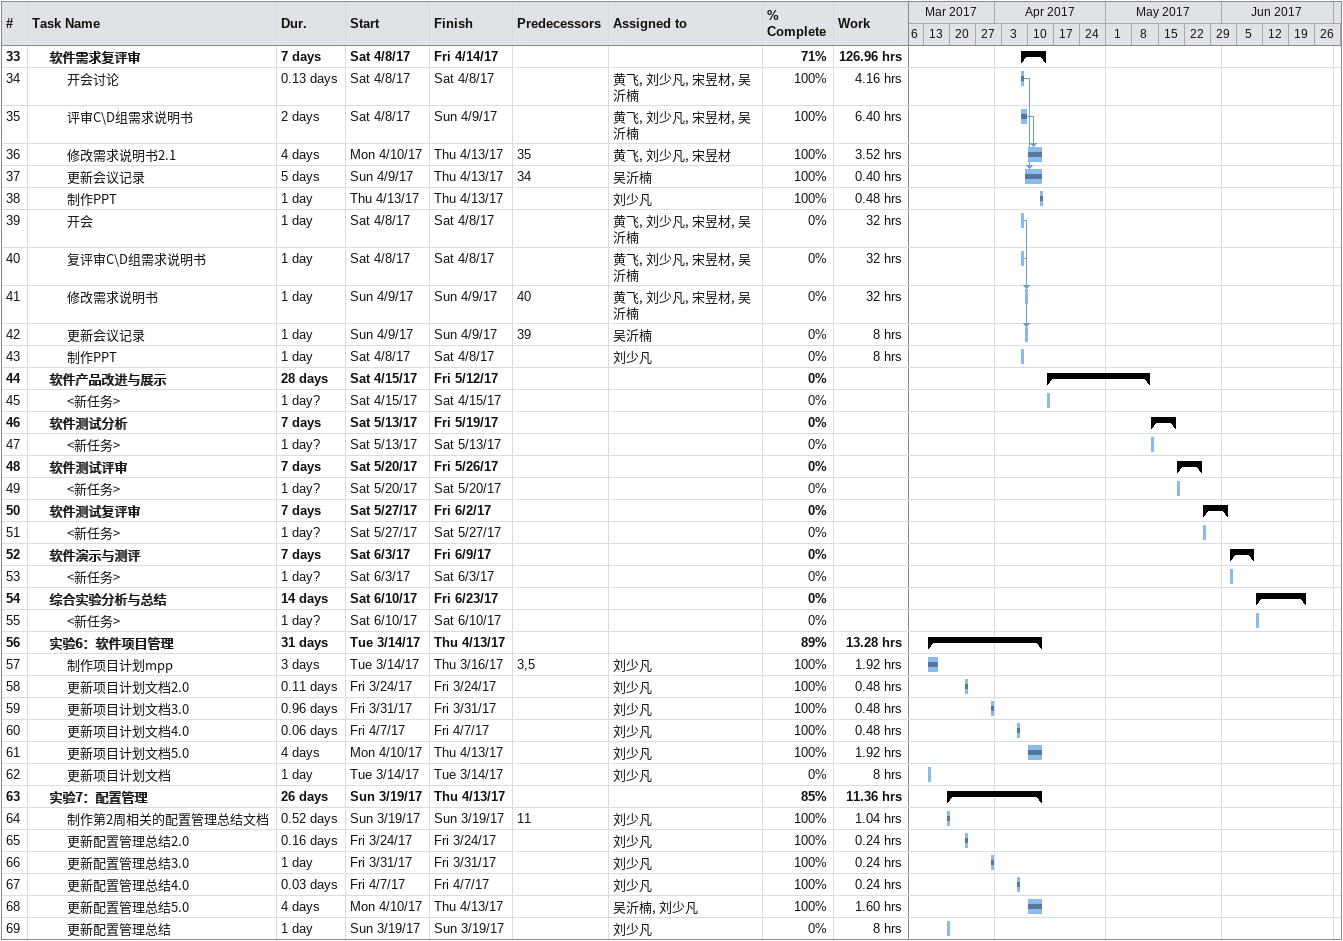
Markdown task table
| ID | Level | Task | Duration | Start | Finish | Predecessors | Resources | % complete | Work (h) |
|---|---|---|---|---|---|---|---|---|---|
| 33 | 2 | **软件需求复评审** | 7d | 2017-04-08 | 2017-04-14 |  |  | 71 | 126.96 |
| 34 | 3 | 开会讨论 | 0.13d | 2017-04-08 | 2017-04-08 |  | 黄飞, 刘少凡, 宋昱材, 吴沂楠 | 100 | 4.16 |
| 35 | 3 | 评审C\D组需求说明书 | 2d | 2017-04-08 | 2017-04-09 |  | 黄飞, 刘少凡, 宋昱材, 吴沂楠 | 100 | 6.40 |
| 36 | 3 | 修改需求说明书2.1 | 4d | 2017-04-10 | 2017-04-13 | 35 | 黄飞, 刘少凡, 宋昱材 | 100 | 3.52 |
| 37 | 3 | 更新会议记录 | 5d | 2017-04-09 | 2017-04-13 | 34 | 吴沂楠 | 100 | 0.40 |
| 38 | 3 | 制作PPT | 1d | 2017-04-13 | 2017-04-13 |  | 刘少凡 | 100 | 0.48 |
| 39 | 3 | 开会 | 1d | 2017-04-08 | 2017-04-08 |  | 黄飞, 刘少凡, 宋昱材, 吴沂楠 | 0 | 32 |
| 40 | 3 | 复评审C\D组需求说明书 | 1d | 2017-04-08 | 2017-04-08 |  | 黄飞, 刘少凡, 宋昱材, 吴沂楠 | 0 | 32 |
| 41 | 3 | 修改需求说明书 | 1d | 2017-04-09 | 2017-04-09 | 40 | 黄飞, 刘少凡, 宋昱材, 吴沂楠 | 0 | 32 |
| 42 | 3 | 更新会议记录 | 1d | 2017-04-09 | 2017-04-09 | 39 | 吴沂楠 | 0 | 8 |
| 43 | 3 | 制作PPT | 1d | 2017-04-08 | 2017-04-08 |  | 刘少凡 | 0 | 8 |
| 44 | 2 | **软件产品改进与展示** | 28d | 2017-04-15 | 2017-05-12 |  |  | 0 |  |
| 45 | 3 | <新任务> | 1d? | 2017-04-15 | 2017-04-15 |  |  | 0 |  |
| 46 | 2 | **软件测试分析** | 7d | 2017-05-13 | 2017-05-19 |  |  | 0 |  |
| 47 | 3 | <新任务> | 1d? | 2017-05-13 | 2017-05-13 |  |  | 0 |  |
| 48 | 2 | **软件测试评审** | 7d | 2017-05-20 | 2017-05-26 |  |  | 0 |  |
| 49 | 3 | <新任务> | 1d? | 2017-05-20 | 2017-05-20 |  |  | 0 |  |
| 50 | 2 | **软件测试复评审** | 7d | 2017-05-27 | 2017-06-02 |  |  | 0 |  |
| 51 | 3 | <新任务> | 1d? | 2017-05-27 | 2017-05-27 |  |  | 0 |  |
| 52 | 2 | **软件演示与测评** | 7d | 2017-06-03 | 2017-06-09 |  |  | 0 |  |
| 53 | 3 | <新任务> | 1d? | 2017-06-03 | 2017-06-03 |  |  | 0 |  |
| 54 | 2 | **综合实验分析与总结** | 14d | 2017-06-10 | 2017-06-23 |  |  | 0 |  |
| 55 | 3 | <新任务> | 1d? | 2017-06-10 | 2017-06-10 |  |  | 0 |  |
| 56 | 2 | **实验6：软件项目管理** | 31d | 2017-03-14 | 2017-04-13 |  |  | 89 | 13.28 |
| 57 | 3 | 制作项目计划mpp | 3d | 2017-03-14 | 2017-03-16 | 3, 5 | 刘少凡 | 100 | 1.92 |
| 58 | 3 | 更新项目计划文档2.0 | 0.11d | 2017-03-24 | 2017-03-24 |  | 刘少凡 | 100 | 0.48 |
| 59 | 3 | 更新项目计划文档3.0 | 0.96d | 2017-03-31 | 2017-03-31 |  | 刘少凡 | 100 | 0.48 |
| 60 | 3 | 更新项目计划文档4.0 | 0.06d | 2017-04-07 | 2017-04-07 |  | 刘少凡 | 100 | 0.48 |
| 61 | 3 | 更新项目计划文档5.0 | 4d | 2017-04-10 | 2017-04-13 |  | 刘少凡 | 100 | 1.92 |
| 62 | 3 | 更新项目计划文档 | 1d | 2017-03-14 | 2017-03-14 |  | 刘少凡 | 0 | 8 |
| 63 | 2 | **实验7：配置管理** | 26d | 2017-03-19 | 2017-04-13 |  |  | 85 | 11.36 |
| 64 | 3 | 制作第2周相关的配置管理总结文档 | 0.52d | 2017-03-19 | 2017-03-19 | 11 | 刘少凡 | 100 | 1.04 |
| 65 | 3 | 更新配置管理总结2.0 | 0.16d | 2017-03-24 | 2017-03-24 |  | 刘少凡 | 100 | 0.24 |
| 66 | 3 | 更新配置管理总结3.0 | 1d | 2017-03-31 | 2017-03-31 |  | 刘少凡 | 100 | 0.24 |
| 67 | 3 | 更新配置管理总结4.0 | 0.03d | 2017-04-07 | 2017-04-07 |  | 刘少凡 | 100 | 0.24 |
| 68 | 3 | 更新配置管理总结5.0 | 4d | 2017-04-10 | 2017-04-13 |  | 吴沂楠, 刘少凡 | 100 | 1.60 |
| 69 | 3 | 更新配置管理总结 | 1d | 2017-03-19 | 2017-03-19 |  | 刘少凡 | 0 | 8 |
